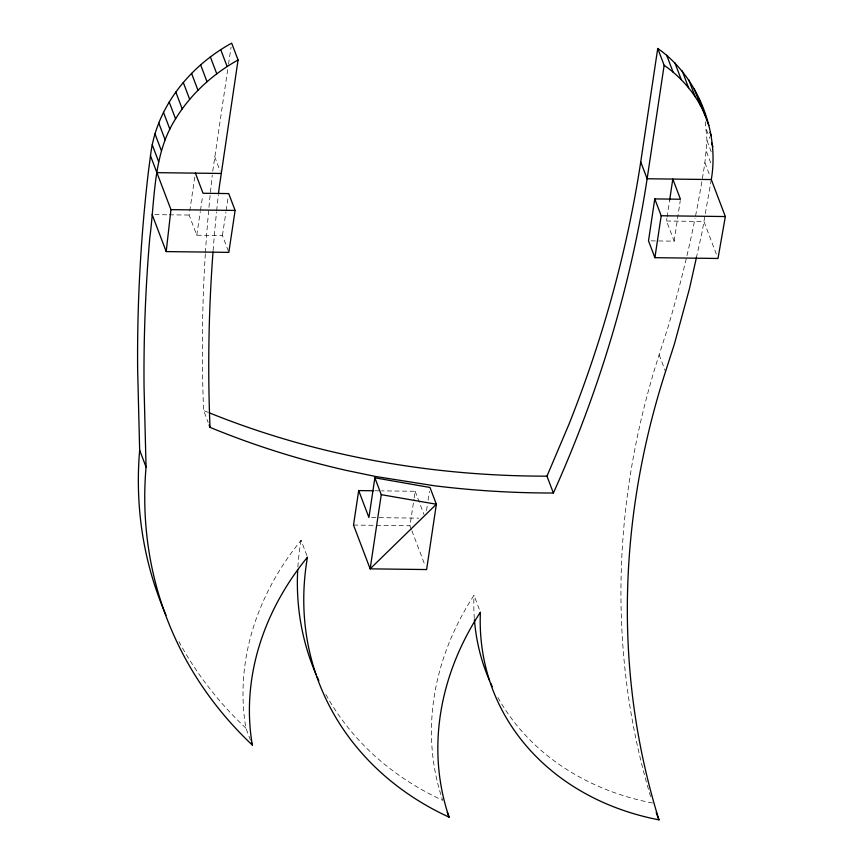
<?xml version="1.0" encoding="UTF-8"?>
<svg xmlns="http://www.w3.org/2000/svg" width="863" height="863" viewBox="0 0 863 863"><rect width="100%" height="100%" fill="white"/><g stroke="black" fill="none" stroke-linecap="round" stroke-linejoin="round"><path stroke-width="0.65" stroke-dasharray="4.32 3.24" d="M695.578 215.793A1517.877 1271.555 -20.8 0 0 704.898 162.719L707.024 140.712L705.136 120.313M212.751 171.133L227.713 69.536M228.371 251.165L222.427 235.523L196.764 235.211L189.116 215.06L194.811 177.066M196.764 235.211L200.302 211.618M200.496 210.313L202.654 195.89M228.512 64.261L231.079 47.109M222.427 235.523L225.966 211.942M226.16 210.626L228.123 197.519M411.403 529.515L409.979 525.761L413.96 499.235M414.154 497.919L415.146 491.284L381.532 490.864M426.538 510.54L427.304 505.405M428.07 500.281L429.418 491.306M651.069 240.874L674.165 241.155L666.516 221.014L666.905 218.393M667.11 217.088L669.656 200.054M674.165 241.155L680.26 200.54M711.295 179.558L701.975 232.632L696.484 257.282M650.626 796.678A985.061 825.201 -20.8 0 1 659.127 354.758L668.016 327.142A1517.877 1271.555 -20.8 0 0 695.06 218.382M154.79 214.639L167.994 214.801M169.31 214.811L189.116 215.06M666.516 221.014L703.938 221.478L716.581 254.768M374.812 490.777L380.195 490.842M371.608 517.563L418.663 518.145M353.517 525.06L375.027 525.33M376.365 525.351L409.979 525.761M706.517 129.828L709.72 138.242M707.024 140.712L712.051 153.938M706.484 151.705L711.058 163.733M704.898 162.719L709.925 175.955M659.127 354.758L665.524 371.597M325.88 694.478A324.1 271.511 -20.8 0 0 442.697 800.325A296.969 248.771 -20.8 0 1 474.003 595.319L480.4 612.158M415.146 491.284L423.992 514.553M411.878 530.767L425.189 565.804M214.66 156.613L220.151 171.047M250.497 740.238L245.923 728.21A281.155 235.523 -20.8 0 1 301.079 540.303L307.476 557.142M205.329 253.862A2026.108 1697.305 -20.8 0 0 203.614 410.497L208.188 422.525M297.886 566.991A324.1 271.511 -20.8 0 1 301.079 540.303M245.923 728.21A473.194 396.408 -20.8 0 1 178.932 641.662M652.568 803.011A268.695 225.092 -20.8 0 1 497.185 696.214M474.326 618.491A268.695 225.092 -20.8 0 1 474.003 595.319M205.416 252.535A2026.108 1697.305 -20.8 0 1 212.287 175.135M208.382 412.449A889.429 745.093 -20.8 0 1 203.614 410.497M213.118 250.702A2026.108 1697.305 -20.8 0 1 216.527 212.007M216.667 210.669A2026.108 1697.305 -20.8 0 1 218.382 194.65"/><path stroke-width="1.29" d="M195.394 173.129L203.053 193.269L228.717 193.592L235.114 210.432L228.824 252.363L166.203 251.586L170.95 209.633L150.496 155.804C155.966 107.433 189.838 66.063 231.672 43.15L238.069 59.989L219.148 187.972A2026.108 1697.305 -20.8 0 0 218.533 193.312M150.496 155.804L148.371 171.899A2092.063 1752.559 -20.8 0 0 137.649 369.893L139.655 450.195A473.194 396.408 -20.8 0 0 166.009 615.179M238.069 59.989C212.783 74.035 190.701 94.121 175.577 118.867C152.891 154.348 155.092 198.307 149.741 238.361A2092.063 1752.559 -20.8 0 0 144.045 386.743L146.052 467.045A473.194 396.408 -20.8 0 0 252.33 745.06A281.155 235.523 -20.8 0 1 307.476 557.142A324.1 271.511 -20.8 0 0 449.094 817.164A296.969 248.771 -20.8 0 1 480.4 612.158A268.695 225.092 -20.8 0 0 658.965 819.85A985.061 825.201 -20.8 0 1 665.524 371.597L674.413 343.981L689.537 288.404L696.484 257.282M669.656 200.054L672.806 179.083L680.454 199.224L654.78 198.911L648.501 240.842L654.898 257.681L717.984 258.469L725.351 216.548L711.295 179.558C719.602 131.759 697.833 76.343 657.735 48.457L640.734 161.92A1450.574 1215.169 -20.8 0 1 568.965 424.283L546.98 476.16L553.377 493.01A889.429 745.093 -20.8 0 1 433.884 485.686L375.61 476.495L346.958 470.529A889.429 745.093 -20.8 0 1 210.011 427.347L209.094 424.941M358.684 490.583L353.517 525.06L370.141 568.846L426.613 569.558L436.365 504.229L429.99 487.466L374.866 477.811L368.922 517.52L358.684 490.583L373.474 490.767M381.263 494.661L370.141 568.846L436.365 504.229L381.263 494.661L374.866 477.811M657.735 48.457L664.143 65.308L647.131 178.76A1450.455 1215.072 -20.8 0 1 553.388 493.01M654.898 257.681L661.187 215.75L654.78 198.911M156.893 172.654L221.068 173.452M711.295 179.558L647.131 178.76L640.734 161.92M170.95 209.633L235.114 210.432M661.187 215.75L725.351 216.548M664.143 65.308C682.115 77.778 696.743 95.146 705.179 115.394M708.782 125.513L698.782 98.555M694.197 88.835L700.594 105.685M709.99 132.352L711.36 135.966M688.652 79.59L695.049 96.429M711.544 143.053L712.914 146.667M682.18 70.863L688.577 87.702M674.834 62.729L681.241 79.569M666.678 55.243L673.075 72.093M656.214 812.633L658.965 819.85M220.745 49.687L227.142 66.527M210.367 56.936L216.764 73.787M200.615 64.854L207.012 81.705M191.564 73.387L197.961 90.227M183.269 82.47L189.666 99.31M175.793 92.039L182.19 108.878M447.271 812.353L449.094 817.164M169.18 102.028L175.577 118.867M163.485 112.373L169.882 129.213M158.738 122.988L165.135 139.838M154.973 133.83L161.37 150.669M152.222 144.79L158.619 161.629M152.147 214.607L166.203 251.586M251.413 742.655L252.33 745.06M139.655 450.195L146.052 467.045M318.803 680.54A324.1 271.511 -20.8 0 1 317.185 676.98M316.138 674.596A324.1 271.511 -20.8 0 1 297.724 569.656M492.309 686.7A268.695 225.092 -20.8 0 1 490.616 683.065M489.537 680.616A268.695 225.092 -20.8 0 1 474.423 619.763M546.98 476.16A889.429 745.093 -20.8 0 1 209.58 412.935M210.011 427.347A2026.108 1697.305 -20.8 0 1 213.01 252.039"/></g></svg>
